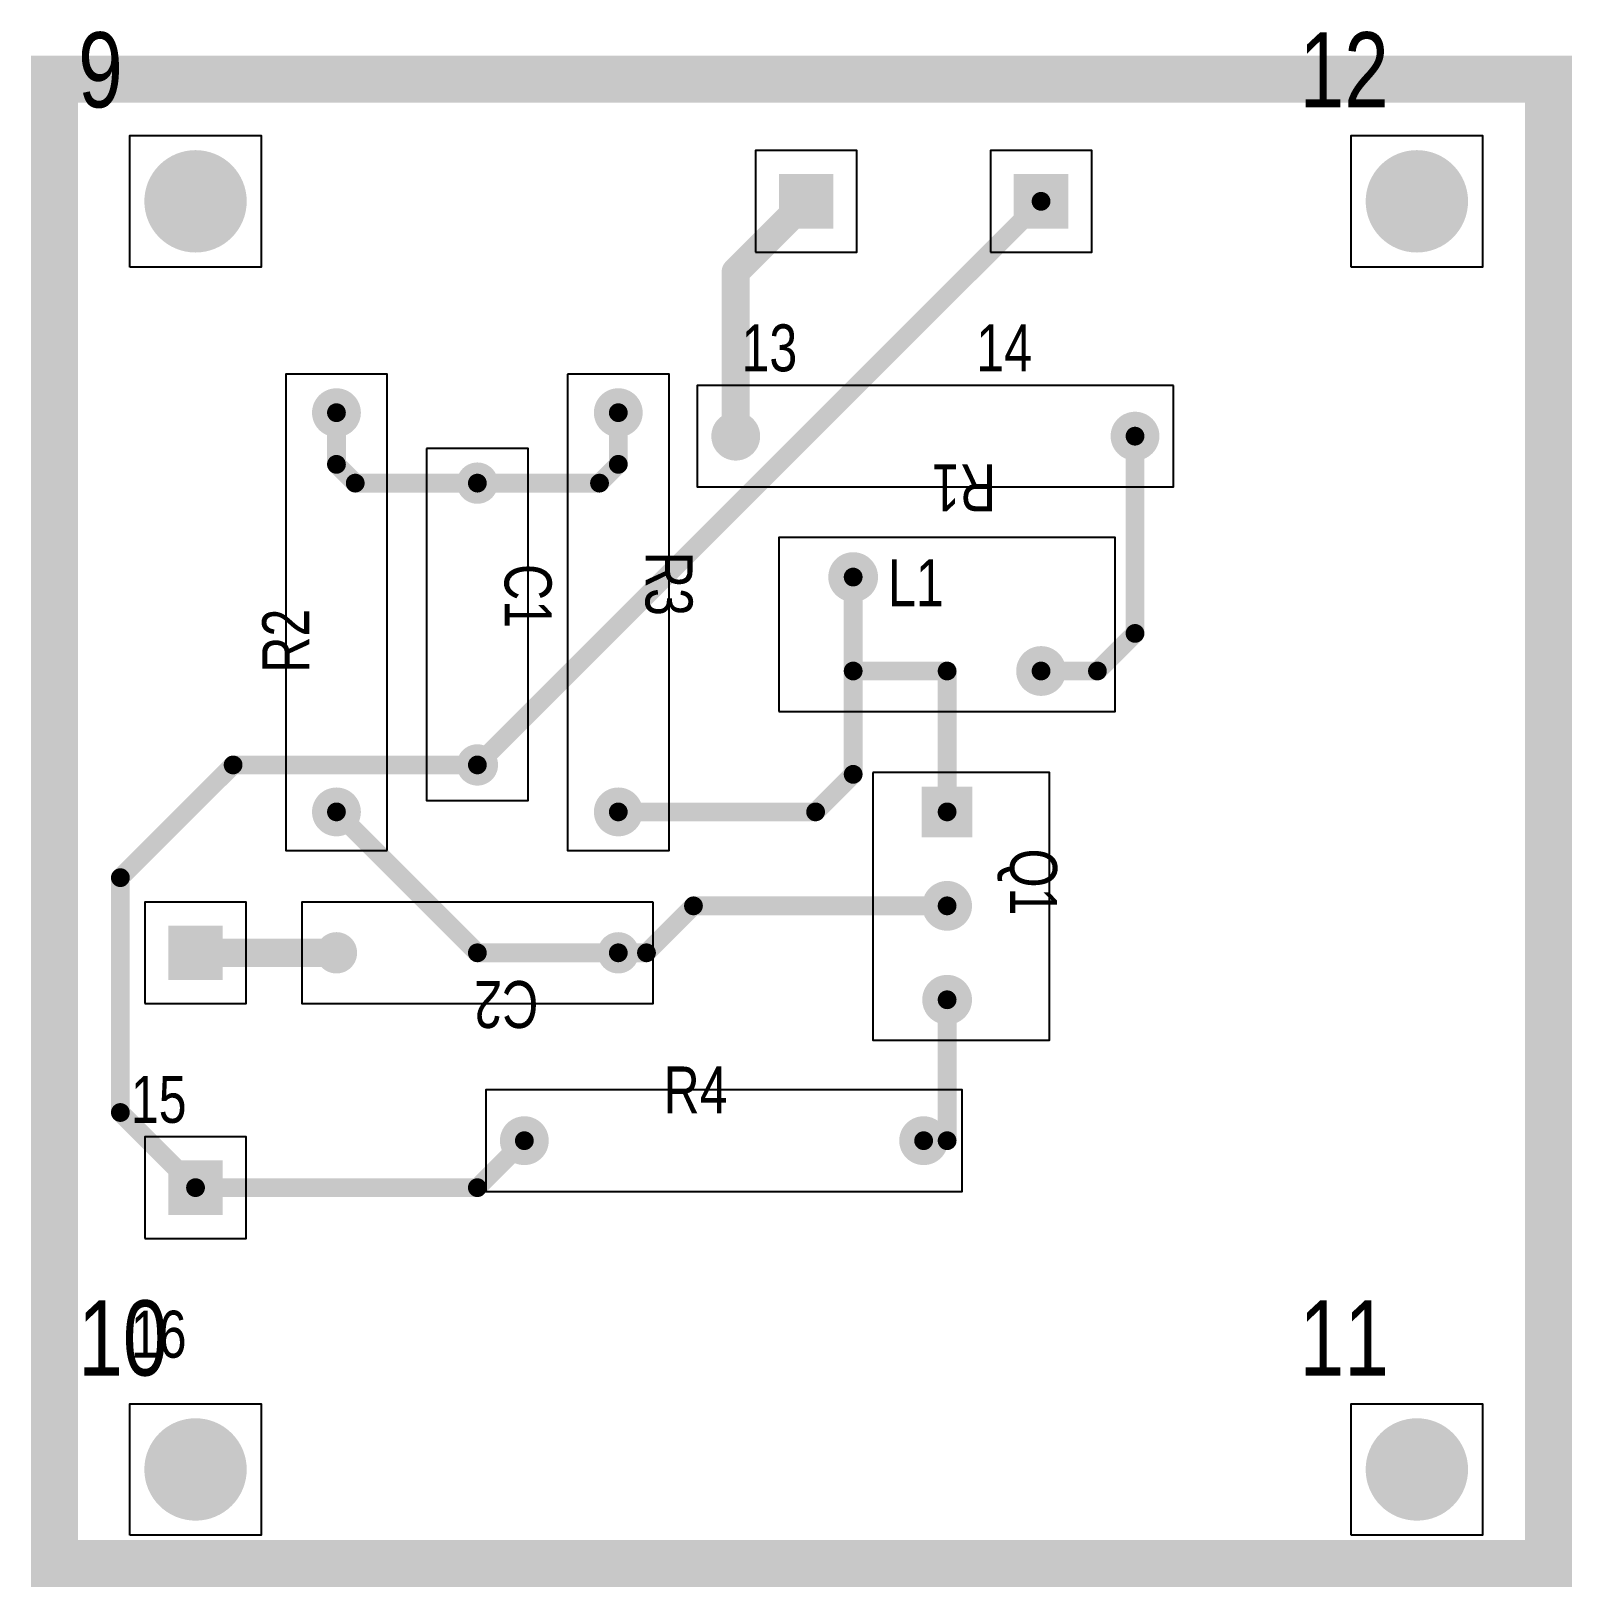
# Model space of a CAD drawing. Extents: x -0.03 to 1.61, y 0.2 to 1.85.
import ezdxf

# ---------------------------------------------------------------- set-up
doc = ezdxf.new("R2010")
doc.units = 0

msp = doc.modelspace()

# ---------------------------------------------------------------- linework, layer by layer
for points, const_width in [([(0, 0.221), (1.59, 0.221), (1.59, 1.801), (0, 1.801), (0, 0.221, 0.000009)], 0.05), ([(-0.0125, 1.801, 1), (0.0125, 1.801, 1)], 0.025), ([(1.5775, 1.801, 1), (1.6025, 1.801, 1)], 0.025), ([(-0.0125, 0.221, 1), (0.0125, 0.221, 1)], 0.025), ([(-0.0125, 0.221, 1), (0.0125, 0.221, 1)], 0.025), ([(1.5775, 0.221, 1), (1.6025, 0.221, 1)], 0.025)]:
    msp.add_lwpolyline(points, format="xyb", close=True, dxfattribs=dict(const_width=const_width))
for points in [[(0.08, 1.601), (0.08, 1.741), (0.22, 1.741), (0.22, 1.601), (0.08, 1.601, 45116.788396)], [(0.08, 1.741, 1), (0.08, 1.741, 1)], [(0.22, 1.741, 1), (0.22, 1.741, 1)], [(1.38, 1.601), (1.38, 1.741), (1.52, 1.741), (1.52, 1.601), (1.38, 1.601, 1896.925206)], [(1.38, 1.741, 1), (1.38, 1.741, 1)], [(1.52, 1.741, 1), (1.52, 1.741, 1)], [(0.746, 1.617), (0.854, 1.617), (0.854, 1.725), (0.746, 1.725), (0.746, 1.617, 3560.116037)], [(0.746, 1.725, 1), (0.746, 1.725, 1)], [(0.854, 1.725, 1), (0.854, 1.725, 1)], [(0.996, 1.617), (1.104, 1.617), (1.104, 1.725), (0.996, 1.725), (0.996, 1.617, 2645.444482)], [(0.996, 1.725, 1), (0.996, 1.725, 1)], [(1.104, 1.725, 1), (1.104, 1.725, 1)], [(0.746, 1.617, 1), (0.746, 1.617, 1)], [(0.746, 1.617, 1), (0.746, 1.617, 1)], [(0.854, 1.617, 1), (0.854, 1.617, 1)], [(0.996, 1.617, 1), (0.996, 1.617, 1)], [(0.996, 1.617, 1), (0.996, 1.617, 1)], [(1.104, 1.617, 1), (1.104, 1.617, 1)], [(0.08, 1.601, 1), (0.08, 1.601, 1)], [(0.08, 1.601, 1), (0.08, 1.601, 1)], [(0.22, 1.601, 1), (0.22, 1.601, 1)], [(1.38, 1.601, 1), (1.38, 1.601, 1)], [(1.38, 1.601, 1), (1.38, 1.601, 1)], [(1.52, 1.601, 1), (1.52, 1.601, 1)], [(0.354, 0.98), (0.354, 1.487), (0.246, 1.487), (0.246, 0.98), (0.354, 0.98, 7783.819694)], [(0.246, 1.487, 1), (0.246, 1.487, 1)], [(0.354, 1.487, 1), (0.354, 1.487, 1)], [(0.546, 1.487), (0.546, 0.98), (0.654, 0.98), (0.654, 1.487), (0.546, 1.487, 4922.42383)], [(0.546, 1.487, 1), (0.546, 1.487, 1)], [(0.546, 1.487, 1), (0.546, 1.487, 1)], [(0.654, 1.487, 1), (0.654, 1.487, 1)], [(1.191, 1.475), (0.684, 1.475), (0.684, 1.367), (1.191, 1.367), (1.191, 1.475, 2204.300435)], [(0.684, 1.475, 1), (0.684, 1.475, 1)], [(1.191, 1.475, 1), (1.191, 1.475, 1)], [(1.191, 1.475, 1), (1.191, 1.475, 1)], [(0.396, 1.408), (0.396, 1.033), (0.504, 1.033), (0.504, 1.408), (0.396, 1.408, 6902.567962)], [(0.396, 1.408, 1), (0.396, 1.408, 1)], [(0.396, 1.408, 1), (0.396, 1.408, 1)], [(0.504, 1.408, 1), (0.504, 1.408, 1)], [(0.684, 1.367, 1), (0.684, 1.367, 1)], [(1.191, 1.367, 1), (1.191, 1.367, 1)], [(0.771, 1.128), (1.129, 1.128), (1.129, 1.313), (0.771, 1.313), (0.771, 1.128, 3443.832497)], [(0.771, 1.313, 1), (0.771, 1.313, 1)], [(1.129, 1.313, 1), (1.129, 1.313, 1)], [(0.771, 1.128, 1), (0.771, 1.128, 1)], [(0.771, 1.128, 1), (0.771, 1.128, 1)], [(1.129, 1.128, 1), (1.129, 1.128, 1)], [(0.871, 1.063), (0.871, 0.778), (1.059, 0.778), (1.059, 1.063), (0.871, 1.063, 3038.054705)], [(0.871, 1.063, 1), (0.871, 1.063, 1)], [(0.871, 1.063, 1), (0.871, 1.063, 1)], [(1.059, 1.063, 1), (1.059, 1.063, 1)], [(0.396, 1.033, 1), (0.396, 1.033, 1)], [(0.504, 1.033, 1), (0.504, 1.033, 1)], [(0.246, 0.98, 1), (0.246, 0.98, 1)], [(0.354, 0.98, 1), (0.354, 0.98, 1)], [(0.354, 0.98, 1), (0.354, 0.98, 1)], [(0.546, 0.98, 1), (0.546, 0.98, 1)], [(0.654, 0.98, 1), (0.654, 0.98, 1)], [(0.096, 0.817), (0.204, 0.817), (0.204, 0.925), (0.096, 0.925), (0.096, 0.817, 35292.330058)], [(0.096, 0.925, 1), (0.096, 0.925, 1)], [(0.204, 0.925, 1), (0.204, 0.925, 1)], [(0.637, 0.925), (0.263, 0.925), (0.263, 0.817), (0.637, 0.817), (0.637, 0.925, 4196.740113)], [(0.263, 0.925, 1), (0.263, 0.925, 1)], [(0.637, 0.925, 1), (0.637, 0.925, 1)], [(0.637, 0.925, 1), (0.637, 0.925, 1)], [(0.096, 0.817, 1), (0.096, 0.817, 1)], [(0.096, 0.817, 1), (0.096, 0.817, 1)], [(0.204, 0.817, 1), (0.204, 0.817, 1)], [(0.263, 0.817, 1), (0.263, 0.817, 1)], [(0.637, 0.817, 1), (0.637, 0.817, 1)], [(0.871, 0.778, 1), (0.871, 0.778, 1)], [(1.059, 0.778, 1), (1.059, 0.778, 1)], [(0.459, 0.617), (0.966, 0.617), (0.966, 0.725), (0.459, 0.725), (0.459, 0.617, 5912.932047)], [(0.459, 0.725, 1), (0.459, 0.725, 1)], [(0.966, 0.725, 1), (0.966, 0.725, 1)], [(0.096, 0.567), (0.204, 0.567), (0.204, 0.675), (0.096, 0.675), (0.096, 0.567, 35310.332525)], [(0.096, 0.675, 1), (0.096, 0.675, 1)], [(0.204, 0.675, 1), (0.204, 0.675, 1)], [(0.459, 0.617, 1), (0.459, 0.617, 1)], [(0.459, 0.617, 1), (0.459, 0.617, 1)], [(0.966, 0.617, 1), (0.966, 0.617, 1)], [(0.096, 0.567, 1), (0.096, 0.567, 1)], [(0.096, 0.567, 1), (0.096, 0.567, 1)], [(0.204, 0.567, 1), (0.204, 0.567, 1)], [(0.08, 0.251), (0.08, 0.391), (0.22, 0.391), (0.22, 0.251), (0.08, 0.251, 45249.598528)], [(0.08, 0.391, 1), (0.08, 0.391, 1)], [(0.22, 0.391, 1), (0.22, 0.391, 1)], [(1.38, 0.251), (1.38, 0.391), (1.52, 0.391), (1.52, 0.251), (1.38, 0.251, 1900.971817)], [(1.38, 0.391, 1), (1.38, 0.391, 1)], [(1.52, 0.391, 1), (1.52, 0.391, 1)], [(0.08, 0.251, 1), (0.08, 0.251, 1)], [(0.08, 0.251, 1), (0.08, 0.251, 1)], [(0.22, 0.251, 1), (0.22, 0.251, 1)], [(1.38, 0.251, 1), (1.38, 0.251, 1)], [(1.38, 0.251, 1), (1.38, 0.251, 1)], [(1.52, 0.251, 1), (1.52, 0.251, 1)]]:
    msp.add_lwpolyline(points, format="xyb", close=True)
at = {"layer": 'BOT'}
for points, const_width in [([(0.125, 1.671, 1), (0.175, 1.671, 1)], 0.05), ([(1.425, 1.671, 1), (1.475, 1.671, 1)], 0.05), ([(0.7925, 1.671, 1), (0.8075, 1.671, 1)], 0.015), ([(1.045, 1.671, 1), (1.055, 1.671, 1)], 0.01), ([(0.7175, 1.596, 1), (0.7325, 1.596, 1)], 0.015), ([(0.7175, 1.596, 1), (0.7325, 1.596, 1)], 0.015), ([(0.287, 1.446, 1), (0.313, 1.446, 1)], 0.026), ([(0.587, 1.446, 1), (0.613, 1.446, 1)], 0.026), ([(0.295, 1.446, 1), (0.305, 1.446, 1)], 0.01), ([(0.595, 1.446, 1), (0.605, 1.446, 1)], 0.01), ([(0.712, 1.421, 1), (0.738, 1.421, 1)], 0.026), ([(1.137, 1.421, 1), (1.163, 1.421, 1)], 0.026), ([(0.7175, 1.421, 1), (0.7325, 1.421, 1)], 0.015), ([(1.145, 1.421, 1), (1.155, 1.421, 1)], 0.01), ([(0.295, 1.391, 1), (0.305, 1.391, 1)], 0.01), ([(0.295, 1.391, 1), (0.305, 1.391, 1)], 0.01), ([(0.439, 1.371, 1), (0.461, 1.371, 1)], 0.022), ([(0.595, 1.391, 1), (0.605, 1.391, 1)], 0.01), ([(0.595, 1.391, 1), (0.605, 1.391, 1)], 0.01), ([(0.315, 1.371, 1), (0.325, 1.371, 1)], 0.01), ([(0.315, 1.371, 1), (0.325, 1.371, 1)], 0.01), ([(0.445, 1.371, 1), (0.455, 1.371, 1)], 0.01), ([(0.445, 1.371, 1), (0.455, 1.371, 1)], 0.01), ([(0.575, 1.371, 1), (0.585, 1.371, 1)], 0.01), ([(0.575, 1.371, 1), (0.585, 1.371, 1)], 0.01), ([(0.837, 1.271, 1), (0.863, 1.271, 1)], 0.027), ([(0.845, 1.271, 1), (0.855, 1.271, 1)], 0.01), ([(0.845, 1.271, 1), (0.855, 1.271, 1)], 0.01), ([(1.145, 1.211, 1), (1.155, 1.211, 1)], 0.01), ([(1.145, 1.211, 1), (1.155, 1.211, 1)], 0.01), ([(1.037, 1.171, 1), (1.063, 1.171, 1)], 0.027), ([(0.845, 1.171, 1), (0.855, 1.171, 1)], 0.01), ([(0.845, 1.171, 1), (0.855, 1.171, 1)], 0.01), ([(0.945, 1.171, 1), (0.955, 1.171, 1)], 0.01), ([(0.945, 1.171, 1), (0.955, 1.171, 1)], 0.01), ([(1.045, 1.171, 1), (1.055, 1.171, 1)], 0.01), ([(1.105, 1.171, 1), (1.115, 1.171, 1)], 0.01), ([(1.105, 1.171, 1), (1.115, 1.171, 1)], 0.01), ([(0.185, 1.071, 1), (0.195, 1.071, 1)], 0.01), ([(0.185, 1.071, 1), (0.195, 1.071, 1)], 0.01), ([(0.439, 1.071, 1), (0.461, 1.071, 1)], 0.022), ([(0.445, 1.071, 1), (0.455, 1.071, 1)], 0.01), ([(0.445, 1.071, 1), (0.455, 1.071, 1)], 0.01), ([(0.845, 1.061, 1), (0.855, 1.061, 1)], 0.01), ([(0.845, 1.061, 1), (0.855, 1.061, 1)], 0.01), ([(0.287, 1.021, 1), (0.313, 1.021, 1)], 0.026), ([(0.587, 1.021, 1), (0.613, 1.021, 1)], 0.026), ([(0.295, 1.021, 1), (0.305, 1.021, 1)], 0.01), ([(0.595, 1.021, 1), (0.605, 1.021, 1)], 0.01), ([(0.805, 1.021, 1), (0.815, 1.021, 1)], 0.01), ([(0.805, 1.021, 1), (0.815, 1.021, 1)], 0.01), ([(0.945, 1.021, 1), (0.955, 1.021, 1)], 0.01), ([(0.065, 0.951, 1), (0.075, 0.951, 1)], 0.01), ([(0.065, 0.951, 1), (0.075, 0.951, 1)], 0.01), ([(0.937, 0.921, 1), (0.963, 0.921, 1)], 0.027), ([(0.675, 0.921, 1), (0.685, 0.921, 1)], 0.01), ([(0.675, 0.921, 1), (0.685, 0.921, 1)], 0.01), ([(0.945, 0.921, 1), (0.955, 0.921, 1)], 0.01), ([(0.1425, 0.871, 1), (0.1575, 0.871, 1)], 0.015), ([(0.289, 0.871, 1), (0.311, 0.871, 1)], 0.022), ([(0.2925, 0.871, 1), (0.3075, 0.871, 1)], 0.015), ([(0.445, 0.871, 1), (0.455, 0.871, 1)], 0.01), ([(0.445, 0.871, 1), (0.455, 0.871, 1)], 0.01), ([(0.589, 0.871, 1), (0.611, 0.871, 1)], 0.022), ([(0.595, 0.871, 1), (0.605, 0.871, 1)], 0.01), ([(0.595, 0.871, 1), (0.605, 0.871, 1)], 0.01), ([(0.625, 0.871, 1), (0.635, 0.871, 1)], 0.01), ([(0.625, 0.871, 1), (0.635, 0.871, 1)], 0.01), ([(0.937, 0.821, 1), (0.963, 0.821, 1)], 0.027), ([(0.945, 0.821, 1), (0.955, 0.821, 1)], 0.01), ([(0.065, 0.701, 1), (0.075, 0.701, 1)], 0.01), ([(0.065, 0.701, 1), (0.075, 0.701, 1)], 0.01), ([(0.487, 0.671, 1), (0.513, 0.671, 1)], 0.026), ([(0.912, 0.671, 1), (0.938, 0.671, 1)], 0.026), ([(0.495, 0.671, 1), (0.505, 0.671, 1)], 0.01), ([(0.92, 0.671, 1), (0.93, 0.671, 1)], 0.01), ([(0.945, 0.671, 1), (0.955, 0.671, 1)], 0.01), ([(0.945, 0.671, 1), (0.955, 0.671, 1)], 0.01), ([(0.145, 0.621, 1), (0.155, 0.621, 1)], 0.01), ([(0.145, 0.621, 1), (0.155, 0.621, 1)], 0.01), ([(0.445, 0.621, 1), (0.455, 0.621, 1)], 0.01), ([(0.445, 0.621, 1), (0.455, 0.621, 1)], 0.01), ([(0.125, 0.321, 1), (0.175, 0.321, 1)], 0.05), ([(1.425, 0.321, 1), (1.475, 0.321, 1)], 0.05)]:
    msp.add_lwpolyline(points, format="xyb", close=True, dxfattribs=dict(at, const_width=const_width))
for points, const_width in [([(0.45, 1.071), (1.05, 1.671)], 0.02), ([(0.725, 1.596), (0.8, 1.671)], 0.03), ([(0.725, 1.421), (0.725, 1.596)], 0.03), ([(0.3, 1.446), (0.3, 1.391)], 0.02), ([(0.6, 1.446), (0.6, 1.391)], 0.02), ([(1.15, 1.421), (1.15, 1.211)], 0.02), ([(0.3, 1.391), (0.32, 1.371)], 0.02), ([(0.6, 1.391), (0.58, 1.371)], 0.02), ([(0.32, 1.371), (0.45, 1.371)], 0.02), ([(0.58, 1.371), (0.45, 1.371)], 0.02), ([(0.85, 1.271), (0.85, 1.171)], 0.02), ([(0.85, 1.271), (0.85, 1.061)], 0.02), ([(1.15, 1.211), (1.11, 1.171)], 0.02), ([(0.85, 1.171), (0.95, 1.171)], 0.02), ([(0.95, 1.171), (0.95, 1.021)], 0.02), ([(1.11, 1.171), (1.05, 1.171)], 0.02), ([(0.19, 1.071), (0.07, 0.951)], 0.02), ([(0.45, 1.071), (0.19, 1.071)], 0.02), ([(0.85, 1.061), (0.81, 1.021)], 0.02), ([(0.45, 0.871), (0.3, 1.021)], 0.02), ([(0.81, 1.021), (0.6, 1.021)], 0.02), ([(0.07, 0.951), (0.07, 0.701)], 0.02), ([(0.68, 0.921), (0.63, 0.871)], 0.02), ([(0.95, 0.921), (0.68, 0.921)], 0.02), ([(0.15, 0.871), (0.3, 0.871)], 0.03), ([(0.6, 0.871), (0.45, 0.871)], 0.02), ([(0.63, 0.871), (0.6, 0.871)], 0.02), ([(0.95, 0.671), (0.95, 0.821)], 0.02), ([(0.07, 0.701), (0.15, 0.621)], 0.02), ([(0.45, 0.621), (0.5, 0.671)], 0.02), ([(0.925, 0.671), (0.95, 0.671)], 0.02), ([(0.15, 0.621), (0.45, 0.621)], 0.02)]:
    msp.add_lwpolyline(points, dxfattribs=dict(at, const_width=const_width))
for points in [[(0.771, 1.642), (0.829, 1.642), (0.771, 1.7), (0.829, 1.7)], [(1.021, 1.642), (1.079, 1.642), (1.021, 1.7), (1.079, 1.7)], [(0.923, 0.994), (0.977, 0.994), (0.923, 1.048), (0.977, 1.048)], [(0.121, 0.842), (0.179, 0.842), (0.121, 0.9), (0.179, 0.9)], [(0.121, 0.592), (0.179, 0.592), (0.121, 0.65), (0.179, 0.65)]]:
    msp.add_solid(points, dxfattribs=at)
at = {"layer": 'TOP'}
for points, const_width in [([(0.123, 1.671, 1), (0.177, 1.671, 1)], 0.055), ([(1.423, 1.671, 1), (1.477, 1.671, 1)], 0.055), ([(0.287, 1.446, 1), (0.313, 1.446, 1)], 0.026), ([(0.587, 1.446, 1), (0.613, 1.446, 1)], 0.026), ([(0.712, 1.421, 1), (0.738, 1.421, 1)], 0.026), ([(1.137, 1.421, 1), (1.163, 1.421, 1)], 0.026), ([(0.439, 1.371, 1), (0.461, 1.371, 1)], 0.022), ([(0.837, 1.271, 1), (0.863, 1.271, 1)], 0.027), ([(1.037, 1.171, 1), (1.063, 1.171, 1)], 0.027), ([(0.439, 1.071, 1), (0.461, 1.071, 1)], 0.022), ([(0.287, 1.021, 1), (0.313, 1.021, 1)], 0.026), ([(0.587, 1.021, 1), (0.613, 1.021, 1)], 0.026), ([(0.937, 0.921, 1), (0.963, 0.921, 1)], 0.027), ([(0.289, 0.871, 1), (0.311, 0.871, 1)], 0.022), ([(0.589, 0.871, 1), (0.611, 0.871, 1)], 0.022), ([(0.937, 0.821, 1), (0.963, 0.821, 1)], 0.027), ([(0.487, 0.671, 1), (0.513, 0.671, 1)], 0.026), ([(0.912, 0.671, 1), (0.938, 0.671, 1)], 0.026), ([(0.123, 0.321, 1), (0.177, 0.321, 1)], 0.055), ([(1.423, 0.321, 1), (1.477, 0.321, 1)], 0.055)]:
    msp.add_lwpolyline(points, format="xyb", close=True, dxfattribs=dict(at, const_width=const_width))
for points in [[(0.771, 1.642), (0.829, 1.642), (0.771, 1.7), (0.829, 1.7)], [(1.021, 1.642), (1.079, 1.642), (1.021, 1.7), (1.079, 1.7)], [(0.923, 0.994), (0.977, 0.994), (0.923, 1.048), (0.977, 1.048)], [(0.121, 0.842), (0.179, 0.842), (0.121, 0.9), (0.179, 0.9)], [(0.121, 0.592), (0.179, 0.592), (0.121, 0.65), (0.179, 0.65)]]:
    msp.add_solid(points, dxfattribs=at)

# ---------------------------------------------------------------- texts
at = {"layer": 'AST', "width": 0.8}
for s, height, p in [('9', 0.08, (0.025, 1.771)), ('12', 0.08, (1.325, 1.771)), ('13', 0.05, (0.731, 1.49)), ('14', 0.05, (0.981, 1.49)), ('L1', 0.05, (0.887, 1.24)), ('R4', 0.05, (0.648, 0.7)), ('15', 0.05, (0.081, 0.69)), ('10', 0.08, (0.025, 0.421)), ('11', 0.08, (1.325, 0.421)), ('16', 0.05, (0.081, 0.44))]:
    msp.add_text(s, height=height, dxfattribs=at).set_placement(p)
for s, rotation, p in [('R1', 180, (1.002, 1.391)), ('R3', 270, (0.629, 1.298)), ('C1', 270, (0.479, 1.285)), ('R2', 90, (0.271, 1.169)), ('Q1', 270, (1.017, 0.982)), ('C2', 180, (0.515, 0.841))]:
    msp.add_text(s, height=0.05, rotation=rotation, dxfattribs=at).set_placement(p)

doc.saveas('drawing.dxf')
